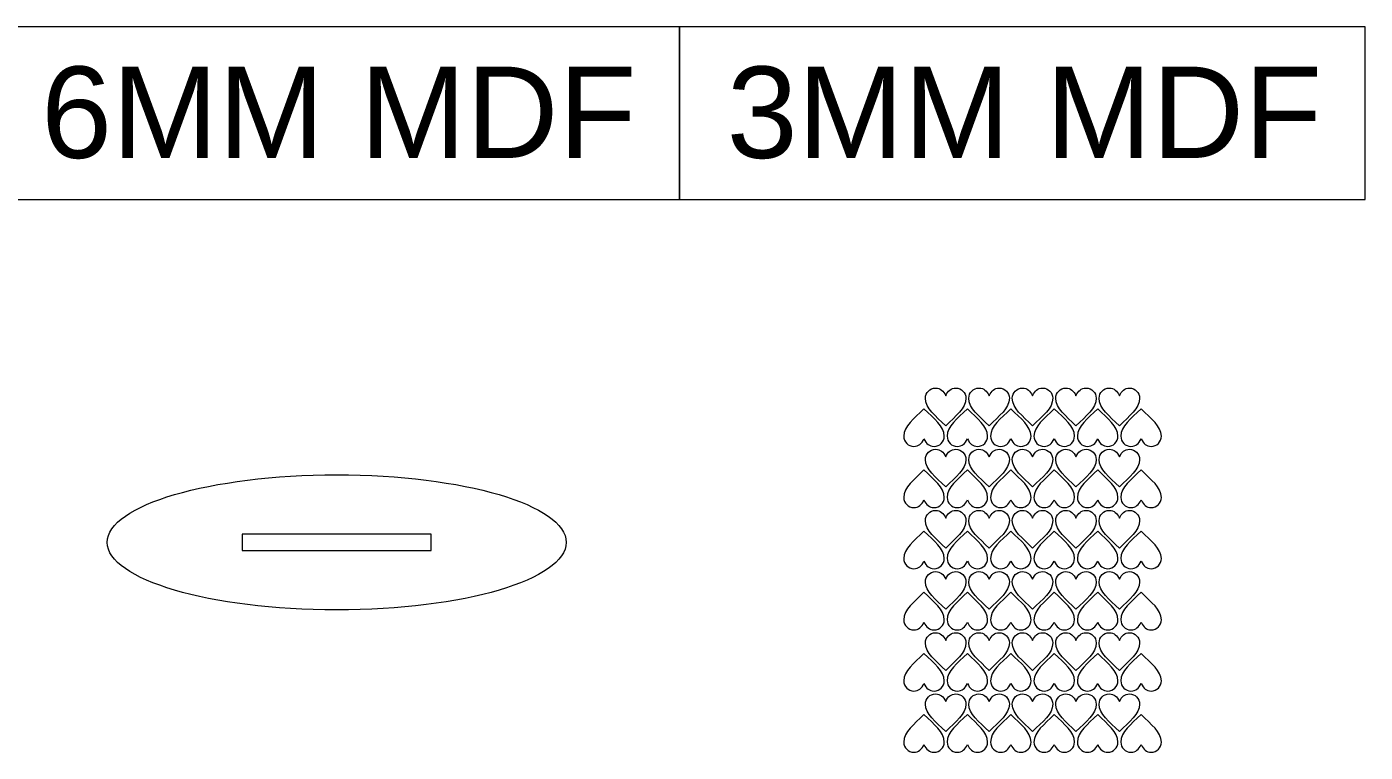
# Model space of a CAD drawing. Header units: millimetres. Extents: x -1421 to 1627, y -190 to 386.
# Drawn here: x 636 to 1627, y -151 to 386 of the extents above; entities that cross this region are included whole.
import ezdxf

# ---------------------------------------------------------------- set-up
doc = ezdxf.new("R2010")
doc.units = ezdxf.units.MM
doc.header["$MEASUREMENT"] = 0
doc.layers.add('Camada 1', color=7, linetype='Continuous')
doc.styles.add('0', font='arial.ttf', dxfattribs={"height": 1})

msp = doc.modelspace()

# ---------------------------------------------------------------- linework, layer by layer
at = {"layer": 'Camada 1', "color": 142, "lineweight": 18}
for points in [[(611.4715, 257.9831), (1119.4715, 257.9831), (1119.4715, 385.8307), (611.4715, 385.8307), (611.4715, 257.9831)], [(1119.4715, 257.9831), (1627.4715, 257.9831), (1627.4715, 385.8307), (1119.4715, 385.8307), (1119.4715, 257.9831)]]:
    msp.add_lwpolyline(points, close=True, dxfattribs=at)
at = {"layer": 'Camada 1', "color": 250, "lineweight": 20}
for points in [[(1331.625, 110.7338), (1331.625, 114.8739), (1328.2652, 118.2337), (1324.1252, 118.2337), (1324.1252, 118.2337), (1320.3749, 118.2337), (1318.4998, 116.3589), (1316.625, 112.6088), (1316.625, 112.6088), (1314.7502, 116.3589), (1312.8752, 118.2337), (1309.1249, 118.2337), (1309.1249, 118.2337), (1304.9848, 118.2337), (1301.625, 114.8739), (1301.625, 110.7338), (1301.625, 110.7338), (1301.625, 103.2337), (1309.1249, 97.8026), (1316.625, 90.3027), (1316.625, 90.3027), (1324.1252, 97.8026), (1331.625, 103.2337), (1331.625, 110.7338)], [(1363.7983, 110.7338), (1363.7983, 114.8739), (1360.4385, 118.2337), (1356.2985, 118.2337), (1356.2985, 118.2337), (1352.5482, 118.2337), (1350.6731, 116.3589), (1348.7983, 112.6088), (1348.7983, 112.6088), (1346.9235, 116.3589), (1345.0485, 118.2337), (1341.2982, 118.2337), (1341.2982, 118.2337), (1337.1581, 118.2337), (1333.7983, 114.8739), (1333.7983, 110.7338), (1333.7983, 110.7338), (1333.7983, 103.2337), (1341.2982, 97.8026), (1348.7983, 90.3027), (1348.7983, 90.3027), (1356.2985, 97.8026), (1363.7983, 103.2337), (1363.7983, 110.7338)], [(1395.9716, 110.7338), (1395.9716, 114.8739), (1392.6118, 118.2337), (1388.4718, 118.2337), (1388.4718, 118.2337), (1384.7215, 118.2337), (1382.8464, 116.3589), (1380.9716, 112.6088), (1380.9716, 112.6088), (1379.0968, 116.3589), (1377.2218, 118.2337), (1373.4715, 118.2337), (1373.4715, 118.2337), (1369.3314, 118.2337), (1365.9716, 114.8739), (1365.9716, 110.7338), (1365.9716, 110.7338), (1365.9716, 103.2337), (1373.4715, 97.8026), (1380.9716, 90.3027), (1380.9716, 90.3027), (1388.4718, 97.8026), (1395.9716, 103.2337), (1395.9716, 110.7338)], [(1428.1449, 110.7338), (1428.1449, 114.8739), (1424.7851, 118.2337), (1420.6451, 118.2337), (1420.6451, 118.2337), (1416.8948, 118.2337), (1415.0197, 116.3589), (1413.1449, 112.6088), (1413.1449, 112.6088), (1411.2701, 116.3589), (1409.3951, 118.2337), (1405.6448, 118.2337), (1405.6448, 118.2337), (1401.5047, 118.2337), (1398.1449, 114.8739), (1398.1449, 110.7338), (1398.1449, 110.7338), (1398.1449, 103.2337), (1405.6448, 97.8026), (1413.1449, 90.3027), (1413.1449, 90.3027), (1420.6451, 97.8026), (1428.1449, 103.2337), (1428.1449, 110.7338)], [(1460.3182, 110.7338), (1460.3182, 114.8739), (1456.9584, 118.2337), (1452.8184, 118.2337), (1452.8184, 118.2337), (1449.0681, 118.2337), (1447.193, 116.3589), (1445.3182, 112.6088), (1445.3182, 112.6088), (1443.4434, 116.3589), (1441.5684, 118.2337), (1437.8181, 118.2337), (1437.8181, 118.2337), (1433.678, 118.2337), (1430.3182, 114.8739), (1430.3182, 110.7338), (1430.3182, 110.7338), (1430.3182, 103.2337), (1437.8181, 97.8026), (1445.3182, 90.3027), (1445.3182, 90.3027), (1452.8184, 97.8026), (1460.3182, 103.2337), (1460.3182, 110.7338)], [(1315.5381, 82.5674), (1315.5381, 78.4273), (1312.1783, 75.0675), (1308.0383, 75.0675), (1308.0383, 75.0675), (1304.288, 75.0675), (1302.4129, 76.9423), (1300.5381, 80.6924), (1300.5381, 80.6924), (1298.6633, 76.9423), (1296.7883, 75.0675), (1293.038, 75.0675), (1293.038, 75.0675), (1288.8979, 75.0675), (1285.5381, 78.4273), (1285.5381, 82.5674), (1285.5381, 82.5674), (1285.5381, 90.0675), (1293.038, 95.4986), (1300.5381, 102.9985), (1300.5381, 102.9985), (1308.0383, 95.4986), (1315.5381, 90.0675), (1315.5381, 82.5674)], [(1347.7114, 82.5674), (1347.7114, 78.4273), (1344.3516, 75.0675), (1340.2116, 75.0675), (1340.2116, 75.0675), (1336.4613, 75.0675), (1334.5862, 76.9423), (1332.7114, 80.6924), (1332.7114, 80.6924), (1330.8366, 76.9423), (1328.9616, 75.0675), (1325.2113, 75.0675), (1325.2113, 75.0675), (1321.0712, 75.0675), (1317.7114, 78.4273), (1317.7114, 82.5674), (1317.7114, 82.5674), (1317.7114, 90.0675), (1325.2113, 95.4986), (1332.7114, 102.9985), (1332.7114, 102.9985), (1340.2116, 95.4986), (1347.7114, 90.0675), (1347.7114, 82.5674)], [(1379.8847, 82.5674), (1379.8847, 78.4273), (1376.5249, 75.0675), (1372.3849, 75.0675), (1372.3849, 75.0675), (1368.6346, 75.0675), (1366.7595, 76.9423), (1364.8847, 80.6924), (1364.8847, 80.6924), (1363.0099, 76.9423), (1361.1349, 75.0675), (1357.3846, 75.0675), (1357.3846, 75.0675), (1353.2445, 75.0675), (1349.8847, 78.4273), (1349.8847, 82.5674), (1349.8847, 82.5674), (1349.8847, 90.0675), (1357.3846, 95.4986), (1364.8847, 102.9985), (1364.8847, 102.9985), (1372.3849, 95.4986), (1379.8847, 90.0675), (1379.8847, 82.5674)], [(1412.058, 82.5674), (1412.058, 78.4273), (1408.6982, 75.0675), (1404.5582, 75.0675), (1404.5582, 75.0675), (1400.8079, 75.0675), (1398.9328, 76.9423), (1397.058, 80.6924), (1397.058, 80.6924), (1395.1832, 76.9423), (1393.3082, 75.0675), (1389.5579, 75.0675), (1389.5579, 75.0675), (1385.4178, 75.0675), (1382.058, 78.4273), (1382.058, 82.5674), (1382.058, 82.5674), (1382.058, 90.0675), (1389.5579, 95.4986), (1397.058, 102.9985), (1397.058, 102.9985), (1404.5582, 95.4986), (1412.058, 90.0675), (1412.058, 82.5674)], [(1444.2313, 82.5674), (1444.2313, 78.4273), (1440.8715, 75.0675), (1436.7315, 75.0675), (1436.7315, 75.0675), (1432.9812, 75.0675), (1431.1061, 76.9423), (1429.2313, 80.6924), (1429.2313, 80.6924), (1427.3565, 76.9423), (1425.4815, 75.0675), (1421.7312, 75.0675), (1421.7312, 75.0675), (1417.5911, 75.0675), (1414.2313, 78.4273), (1414.2313, 82.5674), (1414.2313, 82.5674), (1414.2313, 90.0675), (1421.7312, 95.4986), (1429.2313, 102.9985), (1429.2313, 102.9985), (1436.7315, 95.4986), (1444.2313, 90.0675), (1444.2313, 82.5674)], [(1476.4046, 82.5674), (1476.4046, 78.4273), (1473.0448, 75.0675), (1468.9048, 75.0675), (1468.9048, 75.0675), (1465.1545, 75.0675), (1463.2794, 76.9423), (1461.4046, 80.6924), (1461.4046, 80.6924), (1459.5298, 76.9423), (1457.6548, 75.0675), (1453.9045, 75.0675), (1453.9045, 75.0675), (1449.7644, 75.0675), (1446.4046, 78.4273), (1446.4046, 82.5674), (1446.4046, 82.5674), (1446.4046, 90.0675), (1453.9045, 95.4986), (1461.4046, 102.9985), (1461.4046, 102.9985), (1468.9048, 95.4986), (1476.4046, 90.0675), (1476.4046, 82.5674)], [(1331.625, 65.4371), (1331.625, 69.5772), (1328.2652, 72.937), (1324.1252, 72.937), (1324.1252, 72.937), (1320.3749, 72.937), (1318.4998, 71.0622), (1316.625, 67.3121), (1316.625, 67.3121), (1314.7502, 71.0622), (1312.8752, 72.937), (1309.1249, 72.937), (1309.1249, 72.937), (1304.9848, 72.937), (1301.625, 69.5772), (1301.625, 65.4371), (1301.625, 65.4371), (1301.625, 57.937), (1309.1249, 52.5059), (1316.625, 45.006), (1316.625, 45.006), (1324.1252, 52.5059), (1331.625, 57.937), (1331.625, 65.4371)], [(1363.7983, 65.4371), (1363.7983, 69.5772), (1360.4385, 72.937), (1356.2985, 72.937), (1356.2985, 72.937), (1352.5482, 72.937), (1350.6731, 71.0622), (1348.7983, 67.3121), (1348.7983, 67.3121), (1346.9235, 71.0622), (1345.0485, 72.937), (1341.2982, 72.937), (1341.2982, 72.937), (1337.1581, 72.937), (1333.7983, 69.5772), (1333.7983, 65.4371), (1333.7983, 65.4371), (1333.7983, 57.937), (1341.2982, 52.5059), (1348.7983, 45.006), (1348.7983, 45.006), (1356.2985, 52.5059), (1363.7983, 57.937), (1363.7983, 65.4371)], [(1395.9716, 65.4371), (1395.9716, 69.5772), (1392.6118, 72.937), (1388.4718, 72.937), (1388.4718, 72.937), (1384.7215, 72.937), (1382.8464, 71.0622), (1380.9716, 67.3121), (1380.9716, 67.3121), (1379.0968, 71.0622), (1377.2218, 72.937), (1373.4715, 72.937), (1373.4715, 72.937), (1369.3314, 72.937), (1365.9716, 69.5772), (1365.9716, 65.4371), (1365.9716, 65.4371), (1365.9716, 57.937), (1373.4715, 52.5059), (1380.9716, 45.006), (1380.9716, 45.006), (1388.4718, 52.5059), (1395.9716, 57.937), (1395.9716, 65.4371)], [(1428.1449, 65.4371), (1428.1449, 69.5772), (1424.7851, 72.937), (1420.6451, 72.937), (1420.6451, 72.937), (1416.8948, 72.937), (1415.0197, 71.0622), (1413.1449, 67.3121), (1413.1449, 67.3121), (1411.2701, 71.0622), (1409.3951, 72.937), (1405.6448, 72.937), (1405.6448, 72.937), (1401.5047, 72.937), (1398.1449, 69.5772), (1398.1449, 65.4371), (1398.1449, 65.4371), (1398.1449, 57.937), (1405.6448, 52.5059), (1413.1449, 45.006), (1413.1449, 45.006), (1420.6451, 52.5059), (1428.1449, 57.937), (1428.1449, 65.4371)], [(1460.3182, 65.4371), (1460.3182, 69.5772), (1456.9584, 72.937), (1452.8184, 72.937), (1452.8184, 72.937), (1449.0681, 72.937), (1447.193, 71.0622), (1445.3182, 67.3121), (1445.3182, 67.3121), (1443.4434, 71.0622), (1441.5684, 72.937), (1437.8181, 72.937), (1437.8181, 72.937), (1433.678, 72.937), (1430.3182, 69.5772), (1430.3182, 65.4371), (1430.3182, 65.4371), (1430.3182, 57.937), (1437.8181, 52.5059), (1445.3182, 45.006), (1445.3182, 45.006), (1452.8184, 52.5059), (1460.3182, 57.937), (1460.3182, 65.4371)], [(1315.5381, 37.2707), (1315.5381, 33.1306), (1312.1783, 29.7708), (1308.0383, 29.7708), (1308.0383, 29.7708), (1304.288, 29.7708), (1302.4129, 31.6456), (1300.5381, 35.3957), (1300.5381, 35.3957), (1298.6633, 31.6456), (1296.7883, 29.7708), (1293.038, 29.7708), (1293.038, 29.7708), (1288.8979, 29.7708), (1285.5381, 33.1306), (1285.5381, 37.2707), (1285.5381, 37.2707), (1285.5381, 44.7708), (1293.038, 50.2019), (1300.5381, 57.7018), (1300.5381, 57.7018), (1308.0383, 50.2019), (1315.5381, 44.7708), (1315.5381, 37.2707)], [(1347.7114, 37.2707), (1347.7114, 33.1306), (1344.3516, 29.7708), (1340.2116, 29.7708), (1340.2116, 29.7708), (1336.4613, 29.7708), (1334.5862, 31.6456), (1332.7114, 35.3957), (1332.7114, 35.3957), (1330.8366, 31.6456), (1328.9616, 29.7708), (1325.2113, 29.7708), (1325.2113, 29.7708), (1321.0712, 29.7708), (1317.7114, 33.1306), (1317.7114, 37.2707), (1317.7114, 37.2707), (1317.7114, 44.7708), (1325.2113, 50.2019), (1332.7114, 57.7018), (1332.7114, 57.7018), (1340.2116, 50.2019), (1347.7114, 44.7708), (1347.7114, 37.2707)], [(1379.8847, 37.2707), (1379.8847, 33.1306), (1376.5249, 29.7708), (1372.3849, 29.7708), (1372.3849, 29.7708), (1368.6346, 29.7708), (1366.7595, 31.6456), (1364.8847, 35.3957), (1364.8847, 35.3957), (1363.0099, 31.6456), (1361.1349, 29.7708), (1357.3846, 29.7708), (1357.3846, 29.7708), (1353.2445, 29.7708), (1349.8847, 33.1306), (1349.8847, 37.2707), (1349.8847, 37.2707), (1349.8847, 44.7708), (1357.3846, 50.2019), (1364.8847, 57.7018), (1364.8847, 57.7018), (1372.3849, 50.2019), (1379.8847, 44.7708), (1379.8847, 37.2707)], [(1412.058, 37.2707), (1412.058, 33.1306), (1408.6982, 29.7708), (1404.5582, 29.7708), (1404.5582, 29.7708), (1400.8079, 29.7708), (1398.9328, 31.6456), (1397.058, 35.3957), (1397.058, 35.3957), (1395.1832, 31.6456), (1393.3082, 29.7708), (1389.5579, 29.7708), (1389.5579, 29.7708), (1385.4178, 29.7708), (1382.058, 33.1306), (1382.058, 37.2707), (1382.058, 37.2707), (1382.058, 44.7708), (1389.5579, 50.2019), (1397.058, 57.7018), (1397.058, 57.7018), (1404.5582, 50.2019), (1412.058, 44.7708), (1412.058, 37.2707)], [(1444.2313, 37.2707), (1444.2313, 33.1306), (1440.8715, 29.7708), (1436.7315, 29.7708), (1436.7315, 29.7708), (1432.9812, 29.7708), (1431.1061, 31.6456), (1429.2313, 35.3957), (1429.2313, 35.3957), (1427.3565, 31.6456), (1425.4815, 29.7708), (1421.7312, 29.7708), (1421.7312, 29.7708), (1417.5911, 29.7708), (1414.2313, 33.1306), (1414.2313, 37.2707), (1414.2313, 37.2707), (1414.2313, 44.7708), (1421.7312, 50.2019), (1429.2313, 57.7018), (1429.2313, 57.7018), (1436.7315, 50.2019), (1444.2313, 44.7708), (1444.2313, 37.2707)], [(1476.4046, 37.2707), (1476.4046, 33.1306), (1473.0448, 29.7708), (1468.9048, 29.7708), (1468.9048, 29.7708), (1465.1545, 29.7708), (1463.2794, 31.6456), (1461.4046, 35.3957), (1461.4046, 35.3957), (1459.5298, 31.6456), (1457.6548, 29.7708), (1453.9045, 29.7708), (1453.9045, 29.7708), (1449.7644, 29.7708), (1446.4046, 33.1306), (1446.4046, 37.2707), (1446.4046, 37.2707), (1446.4046, 44.7708), (1453.9045, 50.2019), (1461.4046, 57.7018), (1461.4046, 57.7018), (1468.9048, 50.2019), (1476.4046, 44.7708), (1476.4046, 37.2707)], [(1331.625, 20.1404), (1331.625, 24.2805), (1328.2652, 27.6403), (1324.1252, 27.6403), (1324.1252, 27.6403), (1320.3749, 27.6403), (1318.4998, 25.7655), (1316.625, 22.0154), (1316.625, 22.0154), (1314.7502, 25.7655), (1312.8752, 27.6403), (1309.1249, 27.6403), (1309.1249, 27.6403), (1304.9848, 27.6403), (1301.625, 24.2805), (1301.625, 20.1404), (1301.625, 20.1404), (1301.625, 12.6403), (1309.1249, 7.2092), (1316.625, -0.2907), (1316.625, -0.2907), (1324.1252, 7.2092), (1331.625, 12.6403), (1331.625, 20.1404)], [(1363.7983, 20.1404), (1363.7983, 24.2805), (1360.4385, 27.6403), (1356.2985, 27.6403), (1356.2985, 27.6403), (1352.5482, 27.6403), (1350.6731, 25.7655), (1348.7983, 22.0154), (1348.7983, 22.0154), (1346.9235, 25.7655), (1345.0485, 27.6403), (1341.2982, 27.6403), (1341.2982, 27.6403), (1337.1581, 27.6403), (1333.7983, 24.2805), (1333.7983, 20.1404), (1333.7983, 20.1404), (1333.7983, 12.6403), (1341.2982, 7.2092), (1348.7983, -0.2907), (1348.7983, -0.2907), (1356.2985, 7.2092), (1363.7983, 12.6403), (1363.7983, 20.1404)], [(1395.9716, 20.1404), (1395.9716, 24.2805), (1392.6118, 27.6403), (1388.4718, 27.6403), (1388.4718, 27.6403), (1384.7215, 27.6403), (1382.8464, 25.7655), (1380.9716, 22.0154), (1380.9716, 22.0154), (1379.0968, 25.7655), (1377.2218, 27.6403), (1373.4715, 27.6403), (1373.4715, 27.6403), (1369.3314, 27.6403), (1365.9716, 24.2805), (1365.9716, 20.1404), (1365.9716, 20.1404), (1365.9716, 12.6403), (1373.4715, 7.2092), (1380.9716, -0.2907), (1380.9716, -0.2907), (1388.4718, 7.2092), (1395.9716, 12.6403), (1395.9716, 20.1404)], [(1428.1449, 20.1404), (1428.1449, 24.2805), (1424.7851, 27.6403), (1420.6451, 27.6403), (1420.6451, 27.6403), (1416.8948, 27.6403), (1415.0197, 25.7655), (1413.1449, 22.0154), (1413.1449, 22.0154), (1411.2701, 25.7655), (1409.3951, 27.6403), (1405.6448, 27.6403), (1405.6448, 27.6403), (1401.5047, 27.6403), (1398.1449, 24.2805), (1398.1449, 20.1404), (1398.1449, 20.1404), (1398.1449, 12.6403), (1405.6448, 7.2092), (1413.1449, -0.2907), (1413.1449, -0.2907), (1420.6451, 7.2092), (1428.1449, 12.6403), (1428.1449, 20.1404)], [(1460.3182, 20.1404), (1460.3182, 24.2805), (1456.9584, 27.6403), (1452.8184, 27.6403), (1452.8184, 27.6403), (1449.0681, 27.6403), (1447.193, 25.7655), (1445.3182, 22.0154), (1445.3182, 22.0154), (1443.4434, 25.7655), (1441.5684, 27.6403), (1437.8181, 27.6403), (1437.8181, 27.6403), (1433.678, 27.6403), (1430.3182, 24.2805), (1430.3182, 20.1404), (1430.3182, 20.1404), (1430.3182, 12.6403), (1437.8181, 7.2092), (1445.3182, -0.2907), (1445.3182, -0.2907), (1452.8184, 7.2092), (1460.3182, 12.6403), (1460.3182, 20.1404)], [(1315.5381, -8.026), (1315.5381, -12.1661), (1312.1783, -15.5259), (1308.0383, -15.5259), (1308.0383, -15.5259), (1304.288, -15.5259), (1302.4129, -13.6511), (1300.5381, -9.901), (1300.5381, -9.901), (1298.6633, -13.6511), (1296.7883, -15.5259), (1293.038, -15.5259), (1293.038, -15.5259), (1288.8979, -15.5259), (1285.5381, -12.1661), (1285.5381, -8.026), (1285.5381, -8.026), (1285.5381, -0.5259), (1293.038, 4.9052), (1300.5381, 12.4051), (1300.5381, 12.4051), (1308.0383, 4.9052), (1315.5381, -0.5259), (1315.5381, -8.026)], [(1347.7114, -8.026), (1347.7114, -12.1661), (1344.3516, -15.5259), (1340.2116, -15.5259), (1340.2116, -15.5259), (1336.4613, -15.5259), (1334.5862, -13.6511), (1332.7114, -9.901), (1332.7114, -9.901), (1330.8366, -13.6511), (1328.9616, -15.5259), (1325.2113, -15.5259), (1325.2113, -15.5259), (1321.0712, -15.5259), (1317.7114, -12.1661), (1317.7114, -8.026), (1317.7114, -8.026), (1317.7114, -0.5259), (1325.2113, 4.9052), (1332.7114, 12.4051), (1332.7114, 12.4051), (1340.2116, 4.9052), (1347.7114, -0.5259), (1347.7114, -8.026)], [(1379.8847, -8.026), (1379.8847, -12.1661), (1376.5249, -15.5259), (1372.3849, -15.5259), (1372.3849, -15.5259), (1368.6346, -15.5259), (1366.7595, -13.6511), (1364.8847, -9.901), (1364.8847, -9.901), (1363.0099, -13.6511), (1361.1349, -15.5259), (1357.3846, -15.5259), (1357.3846, -15.5259), (1353.2445, -15.5259), (1349.8847, -12.1661), (1349.8847, -8.026), (1349.8847, -8.026), (1349.8847, -0.5259), (1357.3846, 4.9052), (1364.8847, 12.4051), (1364.8847, 12.4051), (1372.3849, 4.9052), (1379.8847, -0.5259), (1379.8847, -8.026)], [(1412.058, -8.026), (1412.058, -12.1661), (1408.6982, -15.5259), (1404.5582, -15.5259), (1404.5582, -15.5259), (1400.8079, -15.5259), (1398.9328, -13.6511), (1397.058, -9.901), (1397.058, -9.901), (1395.1832, -13.6511), (1393.3082, -15.5259), (1389.5579, -15.5259), (1389.5579, -15.5259), (1385.4178, -15.5259), (1382.058, -12.1661), (1382.058, -8.026), (1382.058, -8.026), (1382.058, -0.5259), (1389.5579, 4.9052), (1397.058, 12.4051), (1397.058, 12.4051), (1404.5582, 4.9052), (1412.058, -0.5259), (1412.058, -8.026)], [(1444.2313, -8.026), (1444.2313, -12.1661), (1440.8715, -15.5259), (1436.7315, -15.5259), (1436.7315, -15.5259), (1432.9812, -15.5259), (1431.1061, -13.6511), (1429.2313, -9.901), (1429.2313, -9.901), (1427.3565, -13.6511), (1425.4815, -15.5259), (1421.7312, -15.5259), (1421.7312, -15.5259), (1417.5911, -15.5259), (1414.2313, -12.1661), (1414.2313, -8.026), (1414.2313, -8.026), (1414.2313, -0.5259), (1421.7312, 4.9052), (1429.2313, 12.4051), (1429.2313, 12.4051), (1436.7315, 4.9052), (1444.2313, -0.5259), (1444.2313, -8.026)], [(1476.4046, -8.026), (1476.4046, -12.1661), (1473.0448, -15.5259), (1468.9048, -15.5259), (1468.9048, -15.5259), (1465.1545, -15.5259), (1463.2794, -13.6511), (1461.4046, -9.901), (1461.4046, -9.901), (1459.5298, -13.6511), (1457.6548, -15.5259), (1453.9045, -15.5259), (1453.9045, -15.5259), (1449.7644, -15.5259), (1446.4046, -12.1661), (1446.4046, -8.026), (1446.4046, -8.026), (1446.4046, -0.5259), (1453.9045, 4.9052), (1461.4046, 12.4051), (1461.4046, 12.4051), (1468.9048, 4.9052), (1476.4046, -0.5259), (1476.4046, -8.026)], [(1331.625, -25.1563), (1331.625, -21.0162), (1328.2652, -17.6564), (1324.1252, -17.6564), (1324.1252, -17.6564), (1320.3749, -17.6564), (1318.4998, -19.5312), (1316.625, -23.2813), (1316.625, -23.2813), (1314.7502, -19.5312), (1312.8752, -17.6564), (1309.1249, -17.6564), (1309.1249, -17.6564), (1304.9848, -17.6564), (1301.625, -21.0162), (1301.625, -25.1563), (1301.625, -25.1563), (1301.625, -32.6564), (1309.1249, -38.0875), (1316.625, -45.5874), (1316.625, -45.5874), (1324.1252, -38.0875), (1331.625, -32.6564), (1331.625, -25.1563)], [(1363.7983, -25.1563), (1363.7983, -21.0162), (1360.4385, -17.6564), (1356.2985, -17.6564), (1356.2985, -17.6564), (1352.5482, -17.6564), (1350.6731, -19.5312), (1348.7983, -23.2813), (1348.7983, -23.2813), (1346.9235, -19.5312), (1345.0485, -17.6564), (1341.2982, -17.6564), (1341.2982, -17.6564), (1337.1581, -17.6564), (1333.7983, -21.0162), (1333.7983, -25.1563), (1333.7983, -25.1563), (1333.7983, -32.6564), (1341.2982, -38.0875), (1348.7983, -45.5874), (1348.7983, -45.5874), (1356.2985, -38.0875), (1363.7983, -32.6564), (1363.7983, -25.1563)], [(1395.9716, -25.1563), (1395.9716, -21.0162), (1392.6118, -17.6564), (1388.4718, -17.6564), (1388.4718, -17.6564), (1384.7215, -17.6564), (1382.8464, -19.5312), (1380.9716, -23.2813), (1380.9716, -23.2813), (1379.0968, -19.5312), (1377.2218, -17.6564), (1373.4715, -17.6564), (1373.4715, -17.6564), (1369.3314, -17.6564), (1365.9716, -21.0162), (1365.9716, -25.1563), (1365.9716, -25.1563), (1365.9716, -32.6564), (1373.4715, -38.0875), (1380.9716, -45.5874), (1380.9716, -45.5874), (1388.4718, -38.0875), (1395.9716, -32.6564), (1395.9716, -25.1563)], [(1428.1449, -25.1563), (1428.1449, -21.0162), (1424.7851, -17.6564), (1420.6451, -17.6564), (1420.6451, -17.6564), (1416.8948, -17.6564), (1415.0197, -19.5312), (1413.1449, -23.2813), (1413.1449, -23.2813), (1411.2701, -19.5312), (1409.3951, -17.6564), (1405.6448, -17.6564), (1405.6448, -17.6564), (1401.5047, -17.6564), (1398.1449, -21.0162), (1398.1449, -25.1563), (1398.1449, -25.1563), (1398.1449, -32.6564), (1405.6448, -38.0875), (1413.1449, -45.5874), (1413.1449, -45.5874), (1420.6451, -38.0875), (1428.1449, -32.6564), (1428.1449, -25.1563)], [(1460.3182, -25.1563), (1460.3182, -21.0162), (1456.9584, -17.6564), (1452.8184, -17.6564), (1452.8184, -17.6564), (1449.0681, -17.6564), (1447.193, -19.5312), (1445.3182, -23.2813), (1445.3182, -23.2813), (1443.4434, -19.5312), (1441.5684, -17.6564), (1437.8181, -17.6564), (1437.8181, -17.6564), (1433.678, -17.6564), (1430.3182, -21.0162), (1430.3182, -25.1563), (1430.3182, -25.1563), (1430.3182, -32.6564), (1437.8181, -38.0875), (1445.3182, -45.5874), (1445.3182, -45.5874), (1452.8184, -38.0875), (1460.3182, -32.6564), (1460.3182, -25.1563)], [(1315.5381, -53.3227), (1315.5381, -57.4628), (1312.1783, -60.8226), (1308.0383, -60.8226), (1308.0383, -60.8226), (1304.288, -60.8226), (1302.4129, -58.9478), (1300.5381, -55.1977), (1300.5381, -55.1977), (1298.6633, -58.9478), (1296.7883, -60.8226), (1293.038, -60.8226), (1293.038, -60.8226), (1288.8979, -60.8226), (1285.5381, -57.4628), (1285.5381, -53.3227), (1285.5381, -53.3227), (1285.5381, -45.8226), (1293.038, -40.3915), (1300.5381, -32.8916), (1300.5381, -32.8916), (1308.0383, -40.3915), (1315.5381, -45.8226), (1315.5381, -53.3227)], [(1347.7114, -53.3227), (1347.7114, -57.4628), (1344.3516, -60.8226), (1340.2116, -60.8226), (1340.2116, -60.8226), (1336.4613, -60.8226), (1334.5862, -58.9478), (1332.7114, -55.1977), (1332.7114, -55.1977), (1330.8366, -58.9478), (1328.9616, -60.8226), (1325.2113, -60.8226), (1325.2113, -60.8226), (1321.0712, -60.8226), (1317.7114, -57.4628), (1317.7114, -53.3227), (1317.7114, -53.3227), (1317.7114, -45.8226), (1325.2113, -40.3915), (1332.7114, -32.8916), (1332.7114, -32.8916), (1340.2116, -40.3915), (1347.7114, -45.8226), (1347.7114, -53.3227)], [(1379.8847, -53.3227), (1379.8847, -57.4628), (1376.5249, -60.8226), (1372.3849, -60.8226), (1372.3849, -60.8226), (1368.6346, -60.8226), (1366.7595, -58.9478), (1364.8847, -55.1977), (1364.8847, -55.1977), (1363.0099, -58.9478), (1361.1349, -60.8226), (1357.3846, -60.8226), (1357.3846, -60.8226), (1353.2445, -60.8226), (1349.8847, -57.4628), (1349.8847, -53.3227), (1349.8847, -53.3227), (1349.8847, -45.8226), (1357.3846, -40.3915), (1364.8847, -32.8916), (1364.8847, -32.8916), (1372.3849, -40.3915), (1379.8847, -45.8226), (1379.8847, -53.3227)], [(1412.058, -53.3227), (1412.058, -57.4628), (1408.6982, -60.8226), (1404.5582, -60.8226), (1404.5582, -60.8226), (1400.8079, -60.8226), (1398.9328, -58.9478), (1397.058, -55.1977), (1397.058, -55.1977), (1395.1832, -58.9478), (1393.3082, -60.8226), (1389.5579, -60.8226), (1389.5579, -60.8226), (1385.4178, -60.8226), (1382.058, -57.4628), (1382.058, -53.3227), (1382.058, -53.3227), (1382.058, -45.8226), (1389.5579, -40.3915), (1397.058, -32.8916), (1397.058, -32.8916), (1404.5582, -40.3915), (1412.058, -45.8226), (1412.058, -53.3227)], [(1444.2313, -53.3227), (1444.2313, -57.4628), (1440.8715, -60.8226), (1436.7315, -60.8226), (1436.7315, -60.8226), (1432.9812, -60.8226), (1431.1061, -58.9478), (1429.2313, -55.1977), (1429.2313, -55.1977), (1427.3565, -58.9478), (1425.4815, -60.8226), (1421.7312, -60.8226), (1421.7312, -60.8226), (1417.5911, -60.8226), (1414.2313, -57.4628), (1414.2313, -53.3227), (1414.2313, -53.3227), (1414.2313, -45.8226), (1421.7312, -40.3915), (1429.2313, -32.8916), (1429.2313, -32.8916), (1436.7315, -40.3915), (1444.2313, -45.8226), (1444.2313, -53.3227)], [(1476.4046, -53.3227), (1476.4046, -57.4628), (1473.0448, -60.8226), (1468.9048, -60.8226), (1468.9048, -60.8226), (1465.1545, -60.8226), (1463.2794, -58.9478), (1461.4046, -55.1977), (1461.4046, -55.1977), (1459.5298, -58.9478), (1457.6548, -60.8226), (1453.9045, -60.8226), (1453.9045, -60.8226), (1449.7644, -60.8226), (1446.4046, -57.4628), (1446.4046, -53.3227), (1446.4046, -53.3227), (1446.4046, -45.8226), (1453.9045, -40.3915), (1461.4046, -32.8916), (1461.4046, -32.8916), (1468.9048, -40.3915), (1476.4046, -45.8226), (1476.4046, -53.3227)], [(1331.625, -70.453), (1331.625, -66.3129), (1328.2652, -62.9531), (1324.1252, -62.9531), (1324.1252, -62.9531), (1320.3749, -62.9531), (1318.4998, -64.8279), (1316.625, -68.578), (1316.625, -68.578), (1314.7502, -64.8279), (1312.8752, -62.9531), (1309.1249, -62.9531), (1309.1249, -62.9531), (1304.9848, -62.9531), (1301.625, -66.3129), (1301.625, -70.453), (1301.625, -70.453), (1301.625, -77.9531), (1309.1249, -83.3842), (1316.625, -90.8841), (1316.625, -90.8841), (1324.1252, -83.3842), (1331.625, -77.9531), (1331.625, -70.453)], [(1363.7983, -70.453), (1363.7983, -66.3129), (1360.4385, -62.9531), (1356.2985, -62.9531), (1356.2985, -62.9531), (1352.5482, -62.9531), (1350.6731, -64.8279), (1348.7983, -68.578), (1348.7983, -68.578), (1346.9235, -64.8279), (1345.0485, -62.9531), (1341.2982, -62.9531), (1341.2982, -62.9531), (1337.1581, -62.9531), (1333.7983, -66.3129), (1333.7983, -70.453), (1333.7983, -70.453), (1333.7983, -77.9531), (1341.2982, -83.3842), (1348.7983, -90.8841), (1348.7983, -90.8841), (1356.2985, -83.3842), (1363.7983, -77.9531), (1363.7983, -70.453)], [(1395.9716, -70.453), (1395.9716, -66.3129), (1392.6118, -62.9531), (1388.4718, -62.9531), (1388.4718, -62.9531), (1384.7215, -62.9531), (1382.8464, -64.8279), (1380.9716, -68.578), (1380.9716, -68.578), (1379.0968, -64.8279), (1377.2218, -62.9531), (1373.4715, -62.9531), (1373.4715, -62.9531), (1369.3314, -62.9531), (1365.9716, -66.3129), (1365.9716, -70.453), (1365.9716, -70.453), (1365.9716, -77.9531), (1373.4715, -83.3842), (1380.9716, -90.8841), (1380.9716, -90.8841), (1388.4718, -83.3842), (1395.9716, -77.9531), (1395.9716, -70.453)], [(1428.1449, -70.453), (1428.1449, -66.3129), (1424.7851, -62.9531), (1420.6451, -62.9531), (1420.6451, -62.9531), (1416.8948, -62.9531), (1415.0197, -64.8279), (1413.1449, -68.578), (1413.1449, -68.578), (1411.2701, -64.8279), (1409.3951, -62.9531), (1405.6448, -62.9531), (1405.6448, -62.9531), (1401.5047, -62.9531), (1398.1449, -66.3129), (1398.1449, -70.453), (1398.1449, -70.453), (1398.1449, -77.9531), (1405.6448, -83.3842), (1413.1449, -90.8841), (1413.1449, -90.8841), (1420.6451, -83.3842), (1428.1449, -77.9531), (1428.1449, -70.453)], [(1460.3182, -70.453), (1460.3182, -66.3129), (1456.9584, -62.9531), (1452.8184, -62.9531), (1452.8184, -62.9531), (1449.0681, -62.9531), (1447.193, -64.8279), (1445.3182, -68.578), (1445.3182, -68.578), (1443.4434, -64.8279), (1441.5684, -62.9531), (1437.8181, -62.9531), (1437.8181, -62.9531), (1433.678, -62.9531), (1430.3182, -66.3129), (1430.3182, -70.453), (1430.3182, -70.453), (1430.3182, -77.9531), (1437.8181, -83.3842), (1445.3182, -90.8841), (1445.3182, -90.8841), (1452.8184, -83.3842), (1460.3182, -77.9531), (1460.3182, -70.453)], [(1315.5381, -98.6194), (1315.5381, -102.7595), (1312.1783, -106.1193), (1308.0383, -106.1193), (1308.0383, -106.1193), (1304.288, -106.1193), (1302.4129, -104.2445), (1300.5381, -100.4944), (1300.5381, -100.4944), (1298.6633, -104.2445), (1296.7883, -106.1193), (1293.038, -106.1193), (1293.038, -106.1193), (1288.8979, -106.1193), (1285.5381, -102.7595), (1285.5381, -98.6194), (1285.5381, -98.6194), (1285.5381, -91.1193), (1293.038, -85.6882), (1300.5381, -78.1883), (1300.5381, -78.1883), (1308.0383, -85.6882), (1315.5381, -91.1193), (1315.5381, -98.6194)], [(1347.7114, -98.6194), (1347.7114, -102.7595), (1344.3516, -106.1193), (1340.2116, -106.1193), (1340.2116, -106.1193), (1336.4613, -106.1193), (1334.5862, -104.2445), (1332.7114, -100.4944), (1332.7114, -100.4944), (1330.8366, -104.2445), (1328.9616, -106.1193), (1325.2113, -106.1193), (1325.2113, -106.1193), (1321.0712, -106.1193), (1317.7114, -102.7595), (1317.7114, -98.6194), (1317.7114, -98.6194), (1317.7114, -91.1193), (1325.2113, -85.6882), (1332.7114, -78.1883), (1332.7114, -78.1883), (1340.2116, -85.6882), (1347.7114, -91.1193), (1347.7114, -98.6194)], [(1379.8847, -98.6194), (1379.8847, -102.7595), (1376.5249, -106.1193), (1372.3849, -106.1193), (1372.3849, -106.1193), (1368.6346, -106.1193), (1366.7595, -104.2445), (1364.8847, -100.4944), (1364.8847, -100.4944), (1363.0099, -104.2445), (1361.1349, -106.1193), (1357.3846, -106.1193), (1357.3846, -106.1193), (1353.2445, -106.1193), (1349.8847, -102.7595), (1349.8847, -98.6194), (1349.8847, -98.6194), (1349.8847, -91.1193), (1357.3846, -85.6882), (1364.8847, -78.1883), (1364.8847, -78.1883), (1372.3849, -85.6882), (1379.8847, -91.1193), (1379.8847, -98.6194)], [(1412.058, -98.6194), (1412.058, -102.7595), (1408.6982, -106.1193), (1404.5582, -106.1193), (1404.5582, -106.1193), (1400.8079, -106.1193), (1398.9328, -104.2445), (1397.058, -100.4944), (1397.058, -100.4944), (1395.1832, -104.2445), (1393.3082, -106.1193), (1389.5579, -106.1193), (1389.5579, -106.1193), (1385.4178, -106.1193), (1382.058, -102.7595), (1382.058, -98.6194), (1382.058, -98.6194), (1382.058, -91.1193), (1389.5579, -85.6882), (1397.058, -78.1883), (1397.058, -78.1883), (1404.5582, -85.6882), (1412.058, -91.1193), (1412.058, -98.6194)], [(1444.2313, -98.6194), (1444.2313, -102.7595), (1440.8715, -106.1193), (1436.7315, -106.1193), (1436.7315, -106.1193), (1432.9812, -106.1193), (1431.1061, -104.2445), (1429.2313, -100.4944), (1429.2313, -100.4944), (1427.3565, -104.2445), (1425.4815, -106.1193), (1421.7312, -106.1193), (1421.7312, -106.1193), (1417.5911, -106.1193), (1414.2313, -102.7595), (1414.2313, -98.6194), (1414.2313, -98.6194), (1414.2313, -91.1193), (1421.7312, -85.6882), (1429.2313, -78.1883), (1429.2313, -78.1883), (1436.7315, -85.6882), (1444.2313, -91.1193), (1444.2313, -98.6194)], [(1476.4046, -98.6194), (1476.4046, -102.7595), (1473.0448, -106.1193), (1468.9048, -106.1193), (1468.9048, -106.1193), (1465.1545, -106.1193), (1463.2794, -104.2445), (1461.4046, -100.4944), (1461.4046, -100.4944), (1459.5298, -104.2445), (1457.6548, -106.1193), (1453.9045, -106.1193), (1453.9045, -106.1193), (1449.7644, -106.1193), (1446.4046, -102.7595), (1446.4046, -98.6194), (1446.4046, -98.6194), (1446.4046, -91.1193), (1453.9045, -85.6882), (1461.4046, -78.1883), (1461.4046, -78.1883), (1468.9048, -85.6882), (1476.4046, -91.1193), (1476.4046, -98.6194)], [(1331.625, -115.7497), (1331.625, -111.6096), (1328.2652, -108.2498), (1324.1252, -108.2498), (1324.1252, -108.2498), (1320.3749, -108.2498), (1318.4998, -110.1246), (1316.625, -113.8747), (1316.625, -113.8747), (1314.7502, -110.1246), (1312.8752, -108.2498), (1309.1249, -108.2498), (1309.1249, -108.2498), (1304.9848, -108.2498), (1301.625, -111.6096), (1301.625, -115.7497), (1301.625, -115.7497), (1301.625, -123.2498), (1309.1249, -128.6809), (1316.625, -136.1808), (1316.625, -136.1808), (1324.1252, -128.6809), (1331.625, -123.2498), (1331.625, -115.7497)], [(1363.7983, -115.7497), (1363.7983, -111.6096), (1360.4385, -108.2498), (1356.2985, -108.2498), (1356.2985, -108.2498), (1352.5482, -108.2498), (1350.6731, -110.1246), (1348.7983, -113.8747), (1348.7983, -113.8747), (1346.9235, -110.1246), (1345.0485, -108.2498), (1341.2982, -108.2498), (1341.2982, -108.2498), (1337.1581, -108.2498), (1333.7983, -111.6096), (1333.7983, -115.7497), (1333.7983, -115.7497), (1333.7983, -123.2498), (1341.2982, -128.6809), (1348.7983, -136.1808), (1348.7983, -136.1808), (1356.2985, -128.6809), (1363.7983, -123.2498), (1363.7983, -115.7497)], [(1395.9716, -115.7497), (1395.9716, -111.6096), (1392.6118, -108.2498), (1388.4718, -108.2498), (1388.4718, -108.2498), (1384.7215, -108.2498), (1382.8464, -110.1246), (1380.9716, -113.8747), (1380.9716, -113.8747), (1379.0968, -110.1246), (1377.2218, -108.2498), (1373.4715, -108.2498), (1373.4715, -108.2498), (1369.3314, -108.2498), (1365.9716, -111.6096), (1365.9716, -115.7497), (1365.9716, -115.7497), (1365.9716, -123.2498), (1373.4715, -128.6809), (1380.9716, -136.1808), (1380.9716, -136.1808), (1388.4718, -128.6809), (1395.9716, -123.2498), (1395.9716, -115.7497)], [(1428.1449, -115.7497), (1428.1449, -111.6096), (1424.7851, -108.2498), (1420.6451, -108.2498), (1420.6451, -108.2498), (1416.8948, -108.2498), (1415.0197, -110.1246), (1413.1449, -113.8747), (1413.1449, -113.8747), (1411.2701, -110.1246), (1409.3951, -108.2498), (1405.6448, -108.2498), (1405.6448, -108.2498), (1401.5047, -108.2498), (1398.1449, -111.6096), (1398.1449, -115.7497), (1398.1449, -115.7497), (1398.1449, -123.2498), (1405.6448, -128.6809), (1413.1449, -136.1808), (1413.1449, -136.1808), (1420.6451, -128.6809), (1428.1449, -123.2498), (1428.1449, -115.7497)], [(1460.3182, -115.7497), (1460.3182, -111.6096), (1456.9584, -108.2498), (1452.8184, -108.2498), (1452.8184, -108.2498), (1449.0681, -108.2498), (1447.193, -110.1246), (1445.3182, -113.8747), (1445.3182, -113.8747), (1443.4434, -110.1246), (1441.5684, -108.2498), (1437.8181, -108.2498), (1437.8181, -108.2498), (1433.678, -108.2498), (1430.3182, -111.6096), (1430.3182, -115.7497), (1430.3182, -115.7497), (1430.3182, -123.2498), (1437.8181, -128.6809), (1445.3182, -136.1808), (1445.3182, -136.1808), (1452.8184, -128.6809), (1460.3182, -123.2498), (1460.3182, -115.7497)], [(1315.5381, -143.9161), (1315.5381, -148.0562), (1312.1783, -151.416), (1308.0383, -151.416), (1308.0383, -151.416), (1304.288, -151.416), (1302.4129, -149.5412), (1300.5381, -145.7911), (1300.5381, -145.7911), (1298.6633, -149.5412), (1296.7883, -151.416), (1293.038, -151.416), (1293.038, -151.416), (1288.8979, -151.416), (1285.5381, -148.0562), (1285.5381, -143.9161), (1285.5381, -143.9161), (1285.5381, -136.416), (1293.038, -130.9849), (1300.5381, -123.485), (1300.5381, -123.485), (1308.0383, -130.9849), (1315.5381, -136.416), (1315.5381, -143.9161)], [(1347.7114, -143.9161), (1347.7114, -148.0562), (1344.3516, -151.416), (1340.2116, -151.416), (1340.2116, -151.416), (1336.4613, -151.416), (1334.5862, -149.5412), (1332.7114, -145.7911), (1332.7114, -145.7911), (1330.8366, -149.5412), (1328.9616, -151.416), (1325.2113, -151.416), (1325.2113, -151.416), (1321.0712, -151.416), (1317.7114, -148.0562), (1317.7114, -143.9161), (1317.7114, -143.9161), (1317.7114, -136.416), (1325.2113, -130.9849), (1332.7114, -123.485), (1332.7114, -123.485), (1340.2116, -130.9849), (1347.7114, -136.416), (1347.7114, -143.9161)], [(1379.8847, -143.9161), (1379.8847, -148.0562), (1376.5249, -151.416), (1372.3849, -151.416), (1372.3849, -151.416), (1368.6346, -151.416), (1366.7595, -149.5412), (1364.8847, -145.7911), (1364.8847, -145.7911), (1363.0099, -149.5412), (1361.1349, -151.416), (1357.3846, -151.416), (1357.3846, -151.416), (1353.2445, -151.416), (1349.8847, -148.0562), (1349.8847, -143.9161), (1349.8847, -143.9161), (1349.8847, -136.416), (1357.3846, -130.9849), (1364.8847, -123.485), (1364.8847, -123.485), (1372.3849, -130.9849), (1379.8847, -136.416), (1379.8847, -143.9161)], [(1412.058, -143.9161), (1412.058, -148.0562), (1408.6982, -151.416), (1404.5582, -151.416), (1404.5582, -151.416), (1400.8079, -151.416), (1398.9328, -149.5412), (1397.058, -145.7911), (1397.058, -145.7911), (1395.1832, -149.5412), (1393.3082, -151.416), (1389.5579, -151.416), (1389.5579, -151.416), (1385.4178, -151.416), (1382.058, -148.0562), (1382.058, -143.9161), (1382.058, -143.9161), (1382.058, -136.416), (1389.5579, -130.9849), (1397.058, -123.485), (1397.058, -123.485), (1404.5582, -130.9849), (1412.058, -136.416), (1412.058, -143.9161)], [(1444.2313, -143.9161), (1444.2313, -148.0562), (1440.8715, -151.416), (1436.7315, -151.416), (1436.7315, -151.416), (1432.9812, -151.416), (1431.1061, -149.5412), (1429.2313, -145.7911), (1429.2313, -145.7911), (1427.3565, -149.5412), (1425.4815, -151.416), (1421.7312, -151.416), (1421.7312, -151.416), (1417.5911, -151.416), (1414.2313, -148.0562), (1414.2313, -143.9161), (1414.2313, -143.9161), (1414.2313, -136.416), (1421.7312, -130.9849), (1429.2313, -123.485), (1429.2313, -123.485), (1436.7315, -130.9849), (1444.2313, -136.416), (1444.2313, -143.9161)], [(1476.4046, -143.9161), (1476.4046, -148.0562), (1473.0448, -151.416), (1468.9048, -151.416), (1468.9048, -151.416), (1465.1545, -151.416), (1463.2794, -149.5412), (1461.4046, -145.7911), (1461.4046, -145.7911), (1459.5298, -149.5412), (1457.6548, -151.416), (1453.9045, -151.416), (1453.9045, -151.416), (1449.7644, -151.416), (1446.4046, -148.0562), (1446.4046, -143.9161), (1446.4046, -143.9161), (1446.4046, -136.416), (1453.9045, -130.9849), (1461.4046, -123.485), (1461.4046, -123.485), (1468.9048, -130.9849), (1476.4046, -136.416), (1476.4046, -143.9161)]]:
    msp.add_open_spline(points, degree=3, knots=[0, 0, 0, 0, 0.14285714, 0.14285714, 0.14285714, 0.14285714, 0.28571429, 0.28571429, 0.28571429, 0.28571429, 0.42857143, 0.42857143, 0.42857143, 0.42857143, 0.57142857, 0.57142857, 0.57142857, 0.57142857, 0.71428571, 0.71428571, 0.71428571, 0.71428571, 1, 1, 1, 1], dxfattribs=at)
at = {"layer": 'Camada 1', "color": 230, "lineweight": 20}
for points in [[(865.4717, 53.9831), (771.5835, 53.9831), (695.4719, 31.5974), (695.4717, 3.9833), (695.4717, 3.9833), (695.4715, -23.6309), (771.5826, -46.0167), (865.4708, -46.0168), (865.4708, -46.0168), (959.3594, -46.0169), (1035.4714, -23.6311), (1035.4714, 3.9832), (1035.4714, 3.9832), (1035.4714, 31.5973), (959.3599, 53.9831), (865.4717, 53.9831)], [(795.4715, 9.9831), (795.4715, 9.9831), (935.4715, 9.9831), (935.4715, 9.9831), (935.4715, 9.9831), (935.4715, 9.9831), (935.4715, -2.0169), (935.4715, -2.0169), (935.4715, -2.0169), (935.4715, -2.0169), (795.4715, -2.0169), (795.4715, -2.0169), (795.4715, -2.0169), (795.4715, -2.0169), (795.4715, 9.9831), (795.4715, 9.9831)]]:
    msp.add_open_spline(points, degree=3, knots=[0, 0, 0, 0, 0.2, 0.2, 0.2, 0.2, 0.4, 0.4, 0.4, 0.4, 0.6, 0.6, 0.6, 0.6, 1, 1, 1, 1], dxfattribs=at)

# ---------------------------------------------------------------- texts
at = {"layer": 'Camada 1', "color": 142, "style": '0'}
for s, p in [('6MM MDF', (646.381, 288.6827)), ('3MM MDF', (1154.381, 288.6827))]:
    msp.add_text(s, height=67.67028, dxfattribs=at).set_placement(p)

doc.saveas('drawing.dxf')
